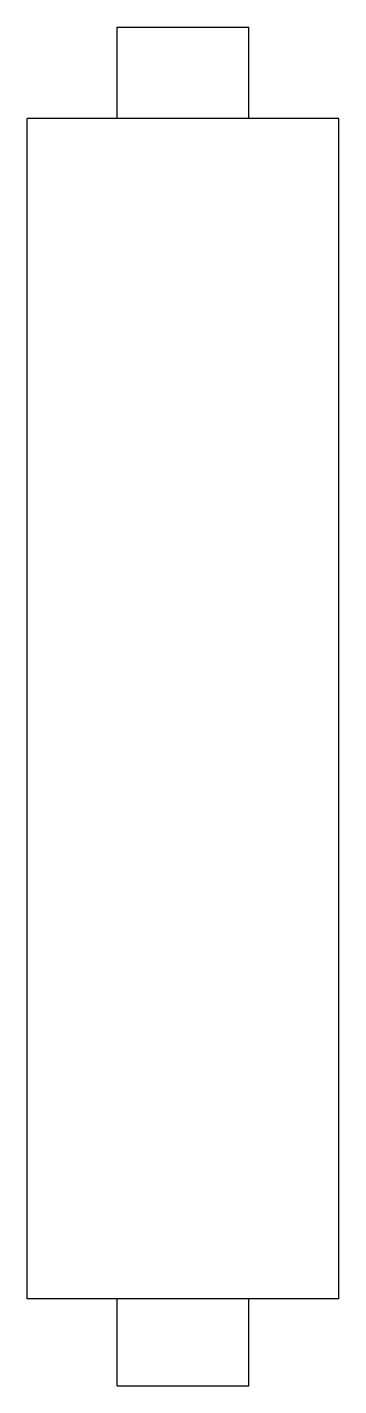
# Model space of a CAD drawing. Header units: metres. Extents: x -14 to 0, y -61 to 0.
import ezdxf

# ---------------------------------------------------------------- set-up
doc = ezdxf.new("R2010")
doc.units = ezdxf.units.M

msp = doc.modelspace()

# ---------------------------------------------------------------- linework, layer by layer
for points in [[(-9.95, -4.1), (-9.95, -4.018), (-9.95, -3.936), (-9.95, -3.854), (-9.95, -3.772), (-9.95, -3.69), (-9.95, -3.608), (-9.95, -3.526), (-9.95, -3.444), (-9.95, -3.362), (-9.95, -3.28), (-9.95, -3.198), (-9.95, -3.116), (-9.95, -3.034), (-9.95, -2.952), (-9.95, -2.87), (-9.95, -2.788), (-9.95, -2.706), (-9.95, -2.624), (-9.95, -2.542), (-9.95, -2.46), (-9.95, -2.378), (-9.95, -2.296), (-9.95, -2.214), (-9.95, -2.132), (-9.95, -2.05), (-9.95, -1.968), (-9.95, -1.886), (-9.95, -1.804), (-9.95, -1.722), (-9.95, -1.64), (-9.95, -1.558), (-9.95, -1.476), (-9.95, -1.394), (-9.95, -1.312), (-9.95, -1.23), (-9.95, -1.148), (-9.95, -1.066), (-9.95, -0.984), (-9.95, -0.902), (-9.95, -0.82), (-9.95, -0.738), (-9.95, -0.656), (-9.95, -0.574), (-9.95, -0.492), (-9.95, -0.41), (-9.95, -0.328), (-9.95, -0.246), (-9.95, -0.164), (-9.95, -0.082), (-9.95, 0)], [(-9.95, 0), (-9.929, 0), (-9.909, 0), (-9.888, 0), (-9.85, 0), (-9.789, 0), (-9.728, 0), (-9.667, 0), (-9.574, 0), (-9.475, 0), (-9.377, 0), (-9.269, 0), (-9.138, 0), (-9.007, 0), (-8.877, 0), (-8.727, 0), (-8.571, 0), (-8.414, 0), (-8.255, 0), (-8.08, 0), (-7.906, 0), (-7.731, 0), (-7.551, 0), (-7.368, 0), (-7.184, 0), (-7, 0), (-6.816, 0), (-6.632, 0), (-6.449, 0), (-6.269, 0), (-6.094, 0), (-5.92, 0), (-5.745, 0), (-5.586, 0), (-5.429, 0), (-5.273, 0), (-5.123, 0), (-4.993, 0), (-4.862, 0), (-4.731, 0), (-4.623, 0), (-4.525, 0), (-4.426, 0), (-4.333, 0), (-4.272, 0), (-4.211, 0), (-4.15, 0), (-4.112, 0), (-4.091, 0), (-4.071, 0), (-4.05, 0)], [(-4.05, -4.1), (-4.05, -4.018), (-4.05, -3.936), (-4.05, -3.854), (-4.05, -3.772), (-4.05, -3.69), (-4.05, -3.608), (-4.05, -3.526), (-4.05, -3.444), (-4.05, -3.362), (-4.05, -3.28), (-4.05, -3.198), (-4.05, -3.116), (-4.05, -3.034), (-4.05, -2.952), (-4.05, -2.87), (-4.05, -2.788), (-4.05, -2.706), (-4.05, -2.624), (-4.05, -2.542), (-4.05, -2.46), (-4.05, -2.378), (-4.05, -2.296), (-4.05, -2.214), (-4.05, -2.132), (-4.05, -2.05), (-4.05, -1.968), (-4.05, -1.886), (-4.05, -1.804), (-4.05, -1.722), (-4.05, -1.64), (-4.05, -1.558), (-4.05, -1.476), (-4.05, -1.394), (-4.05, -1.312), (-4.05, -1.23), (-4.05, -1.148), (-4.05, -1.066), (-4.05, -0.984), (-4.05, -0.902), (-4.05, -0.82), (-4.05, -0.738), (-4.05, -0.656), (-4.05, -0.574), (-4.05, -0.492), (-4.05, -0.41), (-4.05, -0.328), (-4.05, -0.246), (-4.05, -0.164), (-4.05, -0.082), (-4.05, 0)], [(-14, -57.1), (-14, -56.04), (-14, -54.98), (-14, -53.92), (-14, -52.86), (-14, -51.8), (-14, -50.74), (-14, -49.68), (-14, -48.62), (-14, -47.56), (-14, -46.5), (-14, -45.44), (-14, -44.38), (-14, -43.32), (-14, -42.26), (-14, -41.2), (-14, -40.14), (-14, -39.08), (-14, -38.02), (-14, -36.96), (-14, -35.9), (-14, -34.84), (-14, -33.78), (-14, -32.72), (-14, -31.66), (-14, -30.6), (-14, -29.54), (-14, -28.48), (-14, -27.42), (-14, -26.36), (-14, -25.3), (-14, -24.24), (-14, -23.18), (-14, -22.12), (-14, -21.06), (-14, -20), (-14, -18.94), (-14, -17.88), (-14, -16.82), (-14, -15.76), (-14, -14.7), (-14, -13.64), (-14, -12.58), (-14, -11.52), (-14, -10.46), (-14, -9.4), (-14, -8.34), (-14, -7.28), (-14, -6.22), (-14, -5.16), (-14, -4.1)], [(0, -4.1), (-0.049, -4.1), (-0.098, -4.1), (-0.147, -4.1), (-0.238, -4.1), (-0.383, -4.1), (-0.528, -4.1), (-0.673, -4.1), (-0.893, -4.1), (-1.127, -4.1), (-1.36, -4.1), (-1.616, -4.1), (-1.926, -4.1), (-2.237, -4.1), (-2.547, -4.1), (-2.901, -4.1), (-3.273, -4.1), (-3.644, -4.1), (-4.022, -4.1), (-4.436, -4.1), (-4.851, -4.1), (-5.265, -4.1), (-5.692, -4.1), (-6.128, -4.1), (-6.564, -4.1), (-7, -4.1), (-7.436, -4.1), (-7.872, -4.1), (-8.308, -4.1), (-8.735, -4.1), (-9.149, -4.1), (-9.564, -4.1), (-9.978, -4.1), (-10.356, -4.1), (-10.727, -4.1), (-11.099, -4.1), (-11.453, -4.1), (-11.763, -4.1), (-12.074, -4.1), (-12.384, -4.1), (-12.64, -4.1), (-12.873, -4.1), (-13.107, -4.1), (-13.327, -4.1), (-13.472, -4.1), (-13.617, -4.1), (-13.762, -4.1), (-13.853, -4.1), (-13.902, -4.1), (-13.951, -4.1), (-14, -4.1)], [(0, -57.1), (0, -56.04), (0, -54.98), (0, -53.92), (0, -52.86), (0, -51.8), (0, -50.74), (0, -49.68), (0, -48.62), (0, -47.56), (0, -46.5), (0, -45.44), (0, -44.38), (0, -43.32), (0, -42.26), (0, -41.2), (0, -40.14), (0, -39.08), (0, -38.02), (0, -36.96), (0, -35.9), (0, -34.84), (0, -33.78), (0, -32.72), (0, -31.66), (0, -30.6), (0, -29.54), (0, -28.48), (0, -27.42), (0, -26.36), (0, -25.3), (0, -24.24), (0, -23.18), (0, -22.12), (0, -21.06), (0, -20), (0, -18.94), (0, -17.88), (0, -16.82), (0, -15.76), (0, -14.7), (0, -13.64), (0, -12.58), (0, -11.52), (0, -10.46), (0, -9.4), (0, -8.34), (0, -7.28), (0, -6.22), (0, -5.16), (0, -4.1)], [(0, -57.1), (-0.049, -57.1), (-0.098, -57.1), (-0.147, -57.1), (-0.238, -57.1), (-0.383, -57.1), (-0.528, -57.1), (-0.673, -57.1), (-0.893, -57.1), (-1.127, -57.1), (-1.36, -57.1), (-1.616, -57.1), (-1.926, -57.1), (-2.237, -57.1), (-2.547, -57.1), (-2.901, -57.1), (-3.273, -57.1), (-3.644, -57.1), (-4.022, -57.1), (-4.436, -57.1), (-4.851, -57.1), (-5.265, -57.1), (-5.692, -57.1), (-6.128, -57.1), (-6.564, -57.1), (-7, -57.1), (-7.436, -57.1), (-7.872, -57.1), (-8.308, -57.1), (-8.735, -57.1), (-9.149, -57.1), (-9.564, -57.1), (-9.978, -57.1), (-10.356, -57.1), (-10.727, -57.1), (-11.099, -57.1), (-11.453, -57.1), (-11.763, -57.1), (-12.074, -57.1), (-12.384, -57.1), (-12.64, -57.1), (-12.873, -57.1), (-13.107, -57.1), (-13.327, -57.1), (-13.472, -57.1), (-13.617, -57.1), (-13.762, -57.1), (-13.853, -57.1), (-13.902, -57.1), (-13.951, -57.1), (-14, -57.1)], [(-9.95, -61), (-9.95, -60.922), (-9.95, -60.844), (-9.95, -60.766), (-9.95, -60.688), (-9.95, -60.61), (-9.95, -60.532), (-9.95, -60.454), (-9.95, -60.376), (-9.95, -60.298), (-9.95, -60.22), (-9.95, -60.142), (-9.95, -60.064), (-9.95, -59.986), (-9.95, -59.908), (-9.95, -59.83), (-9.95, -59.752), (-9.95, -59.674), (-9.95, -59.596), (-9.95, -59.518), (-9.95, -59.44), (-9.95, -59.362), (-9.95, -59.284), (-9.95, -59.206), (-9.95, -59.128), (-9.95, -59.05), (-9.95, -58.972), (-9.95, -58.894), (-9.95, -58.816), (-9.95, -58.738), (-9.95, -58.66), (-9.95, -58.582), (-9.95, -58.504), (-9.95, -58.426), (-9.95, -58.348), (-9.95, -58.27), (-9.95, -58.192), (-9.95, -58.114), (-9.95, -58.036), (-9.95, -57.958), (-9.95, -57.88), (-9.95, -57.802), (-9.95, -57.724), (-9.95, -57.646), (-9.95, -57.568), (-9.95, -57.49), (-9.95, -57.412), (-9.95, -57.334), (-9.95, -57.256), (-9.95, -57.178), (-9.95, -57.1)], [(-4.05, -61), (-4.05, -60.922), (-4.05, -60.844), (-4.05, -60.766), (-4.05, -60.688), (-4.05, -60.61), (-4.05, -60.532), (-4.05, -60.454), (-4.05, -60.376), (-4.05, -60.298), (-4.05, -60.22), (-4.05, -60.142), (-4.05, -60.064), (-4.05, -59.986), (-4.05, -59.908), (-4.05, -59.83), (-4.05, -59.752), (-4.05, -59.674), (-4.05, -59.596), (-4.05, -59.518), (-4.05, -59.44), (-4.05, -59.362), (-4.05, -59.284), (-4.05, -59.206), (-4.05, -59.128), (-4.05, -59.05), (-4.05, -58.972), (-4.05, -58.894), (-4.05, -58.816), (-4.05, -58.738), (-4.05, -58.66), (-4.05, -58.582), (-4.05, -58.504), (-4.05, -58.426), (-4.05, -58.348), (-4.05, -58.27), (-4.05, -58.192), (-4.05, -58.114), (-4.05, -58.036), (-4.05, -57.958), (-4.05, -57.88), (-4.05, -57.802), (-4.05, -57.724), (-4.05, -57.646), (-4.05, -57.568), (-4.05, -57.49), (-4.05, -57.412), (-4.05, -57.334), (-4.05, -57.256), (-4.05, -57.178), (-4.05, -57.1)], [(-9.95, -61), (-9.929, -61), (-9.909, -61), (-9.888, -61), (-9.85, -61), (-9.789, -61), (-9.728, -61), (-9.667, -61), (-9.574, -61), (-9.475, -61), (-9.377, -61), (-9.269, -61), (-9.138, -61), (-9.007, -61), (-8.877, -61), (-8.727, -61), (-8.571, -61), (-8.414, -61), (-8.255, -61), (-8.08, -61), (-7.906, -61), (-7.731, -61), (-7.551, -61), (-7.368, -61), (-7.184, -61), (-7, -61), (-6.816, -61), (-6.632, -61), (-6.449, -61), (-6.269, -61), (-6.094, -61), (-5.92, -61), (-5.745, -61), (-5.586, -61), (-5.429, -61), (-5.273, -61), (-5.123, -61), (-4.993, -61), (-4.862, -61), (-4.731, -61), (-4.623, -61), (-4.525, -61), (-4.426, -61), (-4.333, -61), (-4.272, -61), (-4.211, -61), (-4.15, -61), (-4.112, -61), (-4.091, -61), (-4.071, -61), (-4.05, -61)]]:
    msp.add_lwpolyline(points)

doc.saveas('drawing.dxf')
